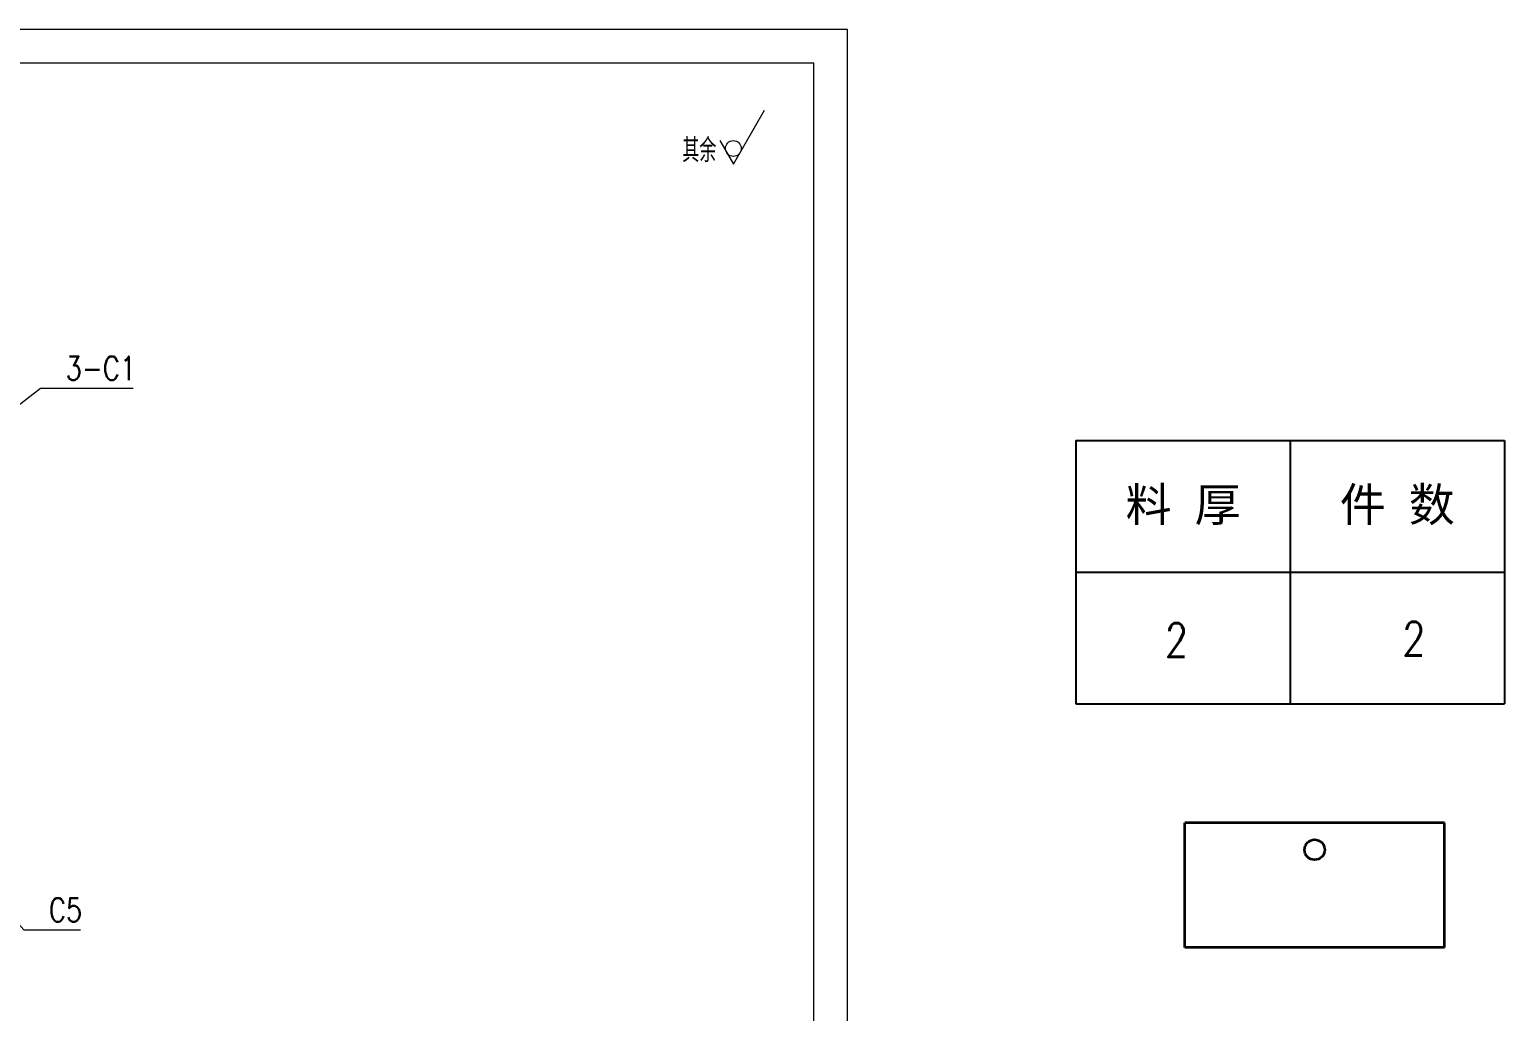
# Model space of a CAD drawing. Header units: millimetres. Extents: x 1333 to 38145, y -42879 to -3789.
# Drawn here: x 20021.6 to 20458.7, y -5147.3 to -4856.3 of the extents above; entities that cross this region are included whole.
import ezdxf
from ezdxf.enums import TextEntityAlignment as Align

# ---------------------------------------------------------------- set-up
doc = ezdxf.new("R2010")
doc.units = ezdxf.units.MM
doc.header["$LTSCALE"] = 0.5
doc.linetypes.add('DOT2', pattern=[0.125, 0, -0.125])
for name, color, linetype, lineweight in [('图框', 7, 'Continuous', 18), ('标注线', 3, 'Continuous', 18), ('粗实线', 7, 'Continuous', 35)]:
    doc.layers.add(name, color=color, linetype=linetype, lineweight=lineweight)
doc.layers.add('打印-禁用', color=7, linetype='Continuous', lineweight=15, plot=False)
doc.styles.add('DIM', font='romans.shx', dxfattribs={"width": 0.8, "bigfont": 'bigfont.shx'})
doc.styles.get("Standard").update_dxf_attribs({"font": 'simplex.shx'})
doc.styles.add('机械长仿宋', font='gbenor.shx', dxfattribs={"height": 1, "bigfont": 'gbcbig.shx'})
doc.dimstyles.new('DEH 1-2$7', dxfattribs={"dimscale": 2, "dimtxt": 3.5, "dimasz": 2.5, "dimexe": 1, "dimexo": 0.625, "dimgap": 1.2, "dimtad": 1, "dimdsep": 46, "dimtxsty": 'DIM', "dimblk": 'OPEN', "dimcen": 0, "dimclrd": 8, "dimclre": 8, "dimclrt": 2, "dimazin": 2, "dimtfac": 0.5, "dimtmove": 0, "dimatfit": 3, "dimldrblk": 'OPEN', "dimfxl": 0, "dimtolj": 2, "dimlwd": 13, "dimlwe": 13, "dimarcsym": 0})

# ---------------------------------------------------------------- blocks, each defined once
blk = doc.blocks.new('GZDEH零件A3图框V01版')
at = {"layer": '图框', "linetype": 'Continuous'}
for p, q in [((3272.49, -1554.46), (2882.49, -1554.46)), ((3272.49, -1832.96), (3272.49, -1554.46))]:
    blk.add_line(p, q, dxfattribs=at)
at = {"layer": '打印-禁用', "linetype": 'Continuous'}
for p, q in [((3277.49, -1549.46), (2857.49, -1549.46)), ((3277.49, -1846.46), (3277.49, -1549.46))]:
    blk.add_line(p, q, dxfattribs=at)
blk = doc.blocks.new('DEH A3')
at = {"layer": '图框'}
blk.add_blockref('GZDEH零件A3图框V01版', (-2857.49, 1846.46), dxfattribs=at)
blk = doc.blocks.new('FINISHER_NON')
at = {"layer": '标注线'}
for p, q in [((0, 0), (4.62, 8)), ((-2.02, 3.5), (0, 0))]:
    blk.add_line(p, q, dxfattribs=at)
blk.add_circle((0, 2.33), 1.17, dxfattribs=at)
blk = doc.blocks.new('其余不去材料')
at = {"layer": '标注线'}
blk.add_blockref('FINISHER_NON', (0, 0), dxfattribs=at)
at = {"layer": '标注线', "color": 7, "linetype": 'DOT2', "style": '机械长仿宋'}
blk.add_text('其余', height=3.5, dxfattribs=at).set_placement((-7.56, 0.3))
blk = doc.blocks.new('_Open')
at = {"color": 0, "linetype": 'ByBlock', "lineweight": -2}
for p, q in [((-1, 0.167), (0, 0)), ((-1, -0.167), (0, 0)), ((0, 0), (-1, 0))]:
    blk.add_line(p, q, dxfattribs=at)
blk = doc.blocks.new('*T121')
at = {"color": 0, "linetype": 'ByBlock', "lineweight": -2, "transparency": 16777216}
for p, q in [((0, 0), (127, 0)), ((0, 0), (0, -78)), ((63.5, 0), (63.5, -78)), ((127, 0), (127, -78)), ((0, -39), (127, -39)), ((0, -78), (127, -78))]:
    blk.add_line(p, q, dxfattribs=at)
at = {"color": 0, "transparency": 16777216, "char_height": 10, "width": 60.5, "attachment_point": 5}
for s, insert in [('{\\fSimSun|b0|i0|c134|p2;料 厚}', (31.75, -19.5)), ('{\\fSimSun|b0|i0|c134|p2;件 数}', (95.25, -19.5))]:
    blk.add_mtext(s, dxfattribs=dict(at, insert=insert))
blk = doc.blocks.new('拆图参数')
blk.add_blockref('*T121', (-63.5, 78))
at = {"style": 'DIM', "width": 0.8}
blk.add_attdef('6', text='', height=10, dxfattribs=at).set_placement((-37.13, 18.91), align=Align.MIDDLE_LEFT)
blk.add_attdef('1', text='', height=10, dxfattribs=at).set_placement((36.65, 19.27), align=Align.MIDDLE_CENTER)

msp = doc.modelspace()

# ---------------------------------------------------------------- linework, layer by layer
at = {"layer": '粗实线', "lineweight": 35}
for p, q in [((20440.911, -5091.403), (20363.911, -5091.403)), ((20363.911, -5128.403), (20363.911, -5091.403)), ((20440.911, -5128.403), (20440.911, -5091.403)), ((20440.911, -5128.403), (20363.911, -5128.403))]:
    msp.add_line(p, q, dxfattribs=at)
at = {"layer": '粗实线', "lineweight": 35, "ltscale": 0.075}
for p, q in [((20388.911, -5091.403), (20385.911, -5091.403)), ((20418.911, -5091.403), (20415.911, -5091.403)), ((20388.911, -5128.403), (20385.911, -5128.403)), ((20418.911, -5128.403), (20415.911, -5128.403))]:
    msp.add_line(p, q, dxfattribs=at)
at = {"layer": '粗实线', "lineweight": 35}
msp.add_circle((20402.411, -5099.403), 3, dxfattribs=at)

# ---------------------------------------------------------------- block references
msp.add_blockref('拆图参数', (20395.18, -5056.151)).add_auto_attribs({'1': '2', '6': '2'})
at = {"layer": '图框', "xscale": 2, "yscale": 2, "zscale": 2}
msp.add_blockref('DEH A3', (19424.003, -5450.289), dxfattribs=at)
at = {"layer": '标注线', "xscale": 2, "yscale": 2, "zscale": 2}
msp.add_blockref('其余不去材料', (20230.165, -4896.218), dxfattribs=at)

# ---------------------------------------------------------------- texts
at = {"layer": '标注线', "color": 2, "char_height": 7, "attachment_point": 7, "style": 'DIM'}
for s, insert in [('3-C1', (20032.291, -4960.197)), ('\\A2;C5', (20027.353, -5120.723))]:
    msp.add_mtext(s, dxfattribs=dict(at, insert=insert))

# ---------------------------------------------------------------- leaders
at = {"layer": '标注线', "annotation_type": 0, "has_hookline": 1, "hookline_direction": 0}
for points, text_width in [([(20008.508, -4975.167), (20024.891, -4962.597), (20029.891, -4962.597)], 20), ([(20006.508, -5108.167), (20019.953, -5123.123), (20024.953, -5123.123)], 9.333)]:
    msp.add_leader(points, dimstyle='DEH 1-2$7', override={"dimgap": 1.2, "dimtad": 1}, dxfattribs=dict(at, text_width=text_width))

doc.saveas('drawing.dxf')
